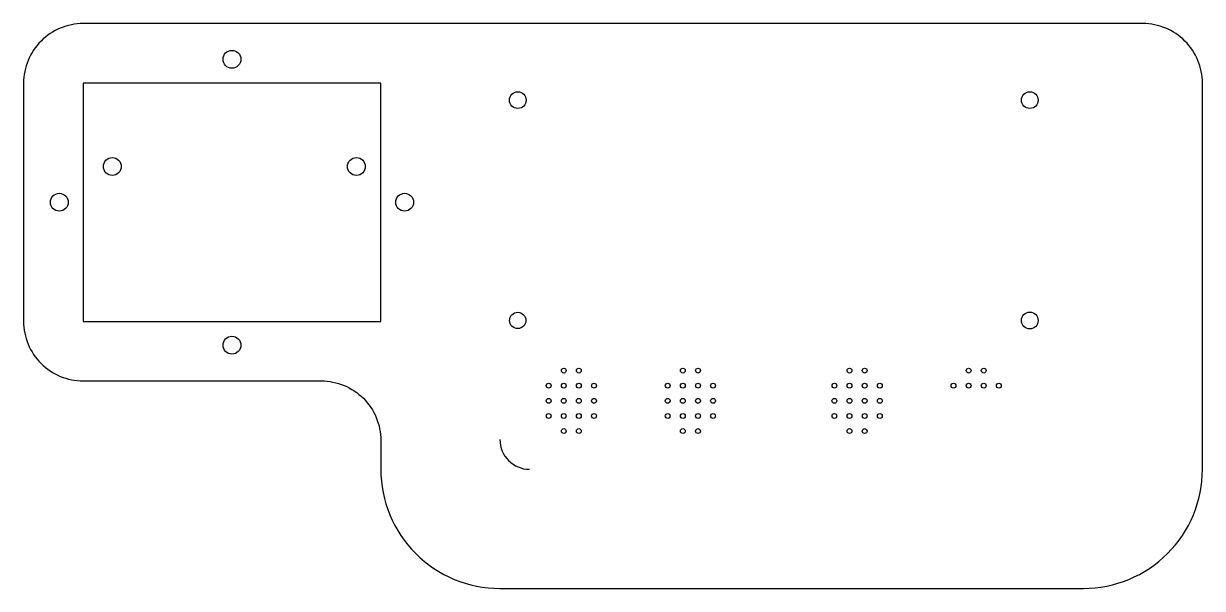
# Model space of a CAD drawing. Header units: millimetres. Extents: x -83 to 115, y -82 to 13.
import ezdxf

# ---------------------------------------------------------------- set-up
doc = ezdxf.new("R2010")
doc.units = ezdxf.units.MM
doc.layers.get('0').update_dxf_attribs({"linetype": 'CONTINUOUS'})

msp = doc.modelspace()

# ---------------------------------------------------------------- linework, layer by layer
msp.add_lwpolyline([(-3, -82), (95, -82, 0.414214), (115, -62), (115, 2.85, 0.414214), (105, 12.85), (-19, 12.85), (-73, 12.85, 0.414214), (-83, 2.85), (-83, -37.15, 0.414214), (-73, -47.15), (-33, -47.15, -0.414214), (-23, -57.15), (-23, -62, 0.414214)], format="xyb", close=True)
msp.add_lwpolyline([(-73, -37.15), (-23, -37.15), (-23, 2.85), (-73, 2.85)], close=True)
for centre, radius in [((-48, 6.85), 1.5), ((0, 0), 1.41), ((86, 0), 1.41), ((-68.1, -11.15), 1.5), ((-27.1, -11.15), 1.5), ((-77, -17.15), 1.5), ((-19, -17.15), 1.5), ((0, -37), 1.37), ((86, -37), 1.41), ((-48, -41.15), 1.5), ((7.73, -45.42), 0.406), ((10.27, -45.42), 0.406), ((27.73, -45.42), 0.406), ((30.27, -45.42), 0.406), ((55.73, -45.42), 0.406), ((58.27, -45.42), 0.406), ((75.73, -45.42), 0.406), ((78.27, -45.42), 0.406), ((5.19, -47.96), 0.406), ((7.73, -47.96), 0.406), ((10.27, -47.96), 0.406), ((12.81, -47.96), 0.406), ((25.19, -47.96), 0.406), ((27.73, -47.96), 0.406), ((30.27, -47.96), 0.406), ((32.81, -47.96), 0.406), ((53.19, -47.96), 0.406), ((55.73, -47.96), 0.406), ((58.27, -47.96), 0.406), ((60.81, -47.96), 0.406), ((73.19, -47.96), 0.406), ((75.73, -47.96), 0.406), ((78.27, -47.96), 0.406), ((80.81, -47.96), 0.406), ((5.19, -50.5), 0.407), ((7.73, -50.5), 0.407), ((10.27, -50.5), 0.407), ((12.81, -50.5), 0.407), ((25.19, -50.5), 0.407), ((27.73, -50.5), 0.407), ((30.27, -50.5), 0.407), ((32.81, -50.5), 0.407), ((53.19, -50.5), 0.407), ((55.73, -50.5), 0.407), ((58.27, -50.5), 0.407), ((60.81, -50.5), 0.407), ((5.19, -53.04), 0.407), ((7.73, -53.04), 0.407), ((10.27, -53.04), 0.407), ((12.81, -53.04), 0.407), ((25.19, -53.04), 0.407), ((27.73, -53.04), 0.407), ((30.27, -53.04), 0.407), ((32.81, -53.04), 0.407), ((53.19, -53.04), 0.407), ((55.73, -53.04), 0.407), ((58.27, -53.04), 0.407), ((60.81, -53.04), 0.407), ((7.73, -55.58), 0.407), ((10.27, -55.58), 0.407), ((27.73, -55.58), 0.407), ((30.27, -55.58), 0.407), ((55.73, -55.58), 0.407), ((58.27, -55.58), 0.407)]:
    msp.add_circle(centre, radius)
msp.add_arc((2, -57), 5, 180, 270)

doc.saveas('drawing.dxf')
